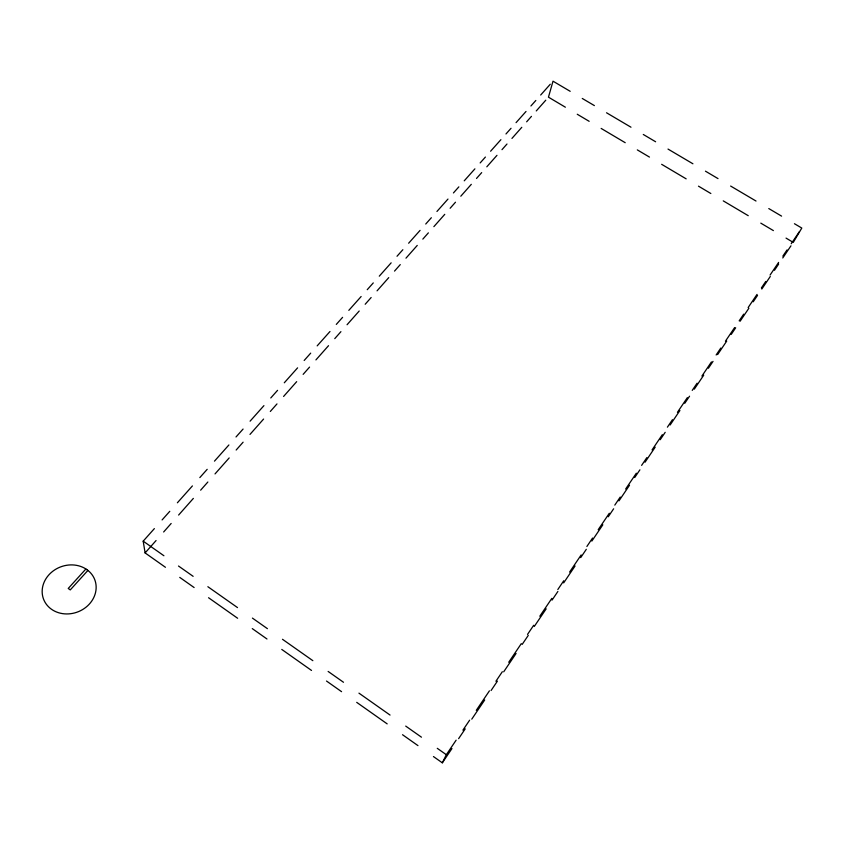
<?xml version="1.0" encoding="UTF-8"?>
<svg xmlns="http://www.w3.org/2000/svg" width="844" height="844" viewBox="0 0 844 844"><rect width="100%" height="100%" fill="white"/><g stroke="black" fill="none" stroke-linecap="round" stroke-linejoin="round"><path stroke-width="1.27" d="M433.457 756.562L442.33 762.818L446.328 754.705L456.119 740.188M462.902 730.155L469.623 720.196M476.28 710.331L489.425 690.856M495.913 681.245L502.338 671.719M508.71 662.276L521.307 643.624M527.521 634.414L533.682 625.288M539.791 616.236L551.86 598.354M557.821 589.534L563.729 580.777M569.584 572.095L581.168 554.941M586.886 546.469L592.562 538.061M598.185 529.726L609.305 513.257M614.791 505.113L620.245 497.042M625.647 489.035L636.334 473.199M641.619 465.382L646.852 457.617M652.053 449.915L662.329 434.692M667.404 427.169L672.446 419.7M677.447 412.294L687.343 397.64M692.228 390.392L697.081 383.208M701.902 376.065L711.429 361.949M716.134 354.976L720.808 348.044M725.45 341.166L734.639 327.567M739.175 320.836L743.691 314.158M748.164 307.532L757.015 294.408M761.404 287.92L765.751 281.474M770.066 275.07L778.611 262.41M782.842 256.143L787.041 249.929M791.218 243.747L799.468 231.52M442.33 762.818L451.962 748.544M458.619 738.658L465.223 728.868M471.775 719.151L484.699 699.982M491.081 690.519L497.411 681.129M503.689 671.824L516.085 653.446M522.204 644.373L528.27 635.374M534.294 626.448L546.184 608.819M552.05 600.105L557.873 591.475M563.655 582.898L575.07 565.976M580.714 557.61L586.306 549.307M591.855 541.078L602.827 524.81M608.25 516.771L613.63 508.795M618.969 500.882L629.519 485.237M634.73 477.504L639.9 469.834M645.038 462.217L655.187 447.162M660.208 439.713L665.199 432.328M670.136 424.996L679.916 410.49M684.748 403.316L689.548 396.205M694.317 389.137L703.738 375.158M708.401 368.248L713.032 361.38M717.622 354.575L726.716 341.092M731.21 334.424L735.673 327.799M740.114 321.226L748.881 308.218M753.217 301.783L757.532 295.389M761.815 289.049L770.277 276.484M774.476 270.27L778.632 264.098M782.768 257.969L790.955 245.826M165.445 567.284L145.105 552.925L156.066 540.55M163.641 531.984L171.163 523.48M178.622 515.051L193.36 498.403M200.64 490.174L207.856 482.019M215.02 473.927L229.178 457.933M236.162 450.031L243.104 442.193M249.982 434.417L263.592 419.057M270.312 411.461L276.98 403.917M283.595 396.448L296.677 381.657M303.144 374.356L309.558 367.108M315.93 359.903L328.527 345.681M334.751 338.644L340.923 331.66M347.063 324.729L359.196 311.025M365.188 304.251L371.149 297.521M377.057 290.842L388.746 277.623M394.528 271.093L400.267 264.605M405.975 258.169L417.252 245.425M422.833 239.116L428.372 232.86M433.869 226.646L444.756 214.344M450.137 208.257L455.486 202.212M460.803 196.209L471.311 184.34M476.512 178.453L481.681 172.619M486.809 166.817L496.968 155.338M502.001 149.662L506.991 144.018M511.949 138.416L521.782 127.317M526.635 121.821L531.467 116.356M536.267 110.933L545.773 100.204M145.105 552.925L143.195 541.152L154.368 528.608M162.101 519.925L169.781 511.316M177.388 502.781L192.411 485.922M199.828 477.588L207.181 469.338M214.482 461.14L228.893 444.967M236.014 436.97L243.083 429.047M250.088 421.177L263.929 405.637M270.776 397.957L277.56 390.339M284.291 382.786L297.594 367.847M304.178 360.472L310.697 353.14M317.175 345.871L329.983 331.513M336.302 324.402L342.59 317.355M348.815 310.36L361.137 296.529M367.235 289.692L373.28 282.909M379.283 276.167L391.152 262.843M397.018 256.26L402.852 249.718M408.633 243.23L420.08 230.38M425.735 224.029L431.358 217.72M436.939 211.464L447.974 199.068M453.439 192.938L458.851 186.862M464.242 180.816L474.898 168.853M480.162 162.934L485.406 157.058M490.596 151.224L500.893 139.682M505.978 133.964L511.042 128.288M516.064 122.644L526.012 111.482M530.929 105.964L535.824 100.478M540.677 95.024L550.288 84.231M85.877 569.004L68.237 588.458L70.263 589.914L87.892 570.438M570.196 91.321L553.01 81.182L548.463 97.165L565.374 107.199M582.265 98.453L594.376 105.595M606.53 112.779L630.985 127.212M643.286 134.47L655.619 141.76M668.005 149.072L692.913 163.778M705.447 171.174L718.012 178.601M730.63 186.049L756.013 201.03M768.779 208.563L781.586 216.127M794.447 223.723L801.8 228.059L793.265 242.397L786.038 238.103M577.254 114.246L589.175 121.325M601.15 128.425L625.214 142.699M637.315 149.884L649.458 157.079M661.654 164.316L686.161 178.854M698.484 186.165L710.848 193.508M723.266 200.872L748.238 215.684M760.792 223.132L773.389 230.602M143.195 541.152L163.915 555.753M178.495 566.018L193.139 576.336M207.856 586.707L237.502 607.585M252.419 618.103L267.421 628.664M282.487 639.288L312.85 660.673M328.137 671.444L343.497 682.269M358.943 693.146L390.044 715.058M405.711 726.093L421.451 737.181M437.266 748.322L446.328 754.705M179.751 577.391L194.12 587.54M208.552 597.731L237.628 618.262M252.272 628.601L266.978 638.992M281.759 649.426L311.52 670.442M326.512 681.034L341.567 691.669M356.706 702.356L387.185 723.878M402.535 734.723L417.959 745.611M86.943 569.658L84.168 567.949A27.388 24.086 -20.8 0 0 42.474 587.772A27.388 24.086 -20.8 0 0 76.73 612.29A27.388 24.086 -20.8 0 0 89.422 571.704L86.943 569.658"/></g></svg>
